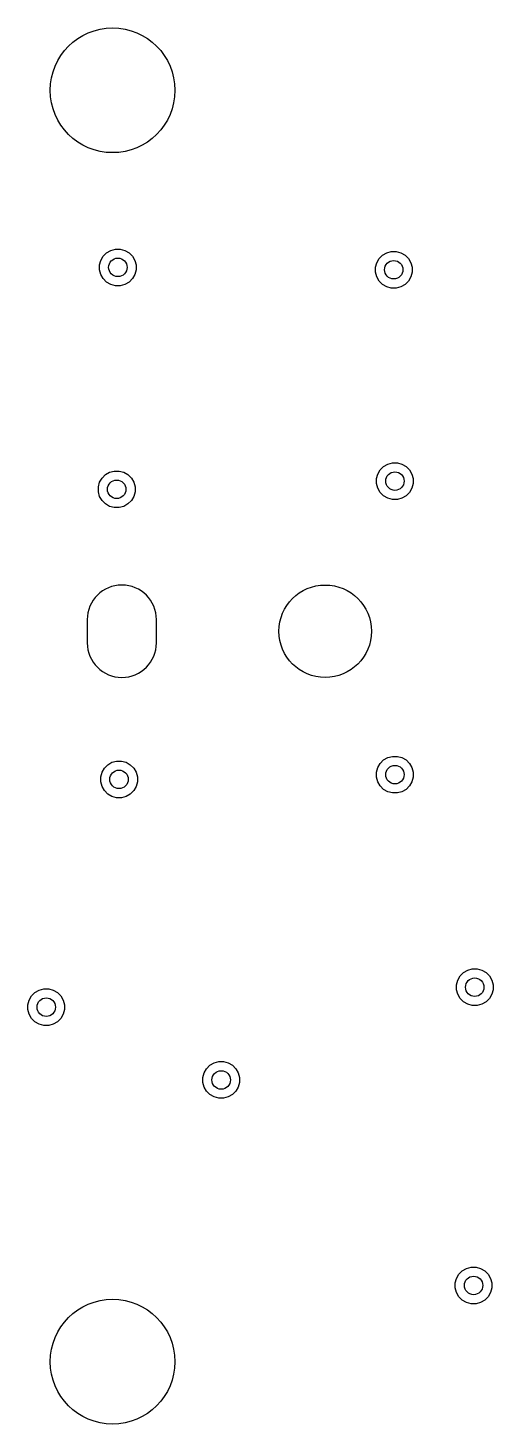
# Model space of a CAD drawing. Header units: inches. Extents: x 4.77 to 7.1, y -3.9 to -2.68.
# Drawn here: x 4.77 to 5.167, y -3.872 to -2.683 of the extents above; entities that cross this region are included whole.
import ezdxf

# ---------------------------------------------------------------- set-up
doc = ezdxf.new("R2010")
doc.units = ezdxf.units.IN
doc.header["$MEASUREMENT"] = 0
doc.layers.add('BLACK', color=250, linetype='CONTINUOUS')

msp = doc.modelspace()

# ---------------------------------------------------------------- linework, layer by layer
at = {"layer": 'BLACK', "linetype": 'CONTINUOUS'}
for p, q in [((4.8345, -2.8774), (4.8374, -2.8745)), ((4.8374, -2.8745), (4.841, -2.8725)), ((4.841, -2.8725), (4.8449, -2.8714)), ((4.8449, -2.8714), (4.8491, -2.8714)), ((4.8491, -2.8714), (4.853, -2.8725)), ((4.853, -2.8725), (4.8566, -2.8745)), ((4.8566, -2.8745), (4.8595, -2.8774)), ((5.0695, -2.8794), (5.0724, -2.8765)), ((5.0724, -2.8765), (5.076, -2.8745)), ((5.076, -2.8745), (5.0799, -2.8734)), ((5.0799, -2.8734), (5.0841, -2.8734)), ((5.0841, -2.8734), (5.088, -2.8745)), ((5.088, -2.8745), (5.0916, -2.8765)), ((5.0916, -2.8765), (5.0945, -2.8794)), ((4.8314, -2.8849), (4.8325, -2.881)), ((4.8314, -2.8891), (4.8314, -2.8849)), ((4.8325, -2.893), (4.8314, -2.8891)), ((4.8325, -2.881), (4.8345, -2.8774)), ((4.8595, -2.8774), (4.8615, -2.881)), ((4.8615, -2.881), (4.8626, -2.8849)), ((4.8626, -2.8891), (4.8615, -2.893)), ((4.8626, -2.8849), (4.8626, -2.8891)), ((5.0664, -2.8869), (5.0675, -2.883)), ((5.0664, -2.8911), (5.0664, -2.8869)), ((5.0675, -2.883), (5.0695, -2.8794)), ((5.0945, -2.8794), (5.0965, -2.883)), ((5.0965, -2.883), (5.0976, -2.8869)), ((5.0976, -2.8869), (5.0976, -2.8911)), ((4.8345, -2.8966), (4.8325, -2.893)), ((4.8374, -2.8995), (4.8345, -2.8966)), ((4.841, -2.9015), (4.8374, -2.8995)), ((4.8566, -2.8995), (4.853, -2.9015)), ((4.8595, -2.8966), (4.8566, -2.8995)), ((4.8615, -2.893), (4.8595, -2.8966)), ((5.0675, -2.895), (5.0664, -2.8911)), ((5.0695, -2.8986), (5.0675, -2.895)), ((5.0724, -2.9015), (5.0695, -2.8986)), ((5.0945, -2.8986), (5.0916, -2.9015)), ((5.0965, -2.895), (5.0945, -2.8986)), ((5.0976, -2.8911), (5.0965, -2.895)), ((4.8449, -2.9026), (4.841, -2.9015)), ((4.8491, -2.9026), (4.8449, -2.9026)), ((4.853, -2.9015), (4.8491, -2.9026)), ((5.076, -2.9035), (5.0724, -2.9015)), ((5.0799, -2.9046), (5.076, -2.9035)), ((5.0841, -2.9046), (5.0799, -2.9046)), ((5.088, -2.9035), (5.0841, -2.9046)), ((5.0916, -2.9015), (5.088, -2.9035)), ((5.0734, -3.0565), (5.077, -3.0545)), ((5.077, -3.0545), (5.0809, -3.0534)), ((5.0809, -3.0534), (5.0851, -3.0534)), ((5.0851, -3.0534), (5.089, -3.0545)), ((5.089, -3.0545), (5.0926, -3.0565)), ((4.8315, -3.07), (4.8335, -3.0664)), ((4.8335, -3.0664), (4.8364, -3.0635)), ((4.8364, -3.0635), (4.84, -3.0615)), ((4.84, -3.0615), (4.8439, -3.0604)), ((4.8439, -3.0604), (4.8481, -3.0604)), ((4.8481, -3.0604), (4.852, -3.0615)), ((4.852, -3.0615), (4.8556, -3.0635)), ((4.8556, -3.0635), (4.8585, -3.0664)), ((4.8585, -3.0664), (4.8605, -3.07)), ((5.0674, -3.0669), (5.0685, -3.063)), ((5.0674, -3.0711), (5.0674, -3.0669)), ((5.0685, -3.063), (5.0705, -3.0594)), ((5.0705, -3.0594), (5.0734, -3.0565)), ((5.0926, -3.0565), (5.0955, -3.0594)), ((5.0955, -3.0594), (5.0975, -3.063)), ((5.0975, -3.063), (5.0986, -3.0669)), ((5.0986, -3.0669), (5.0986, -3.0711)), ((4.8304, -3.0739), (4.8315, -3.07)), ((4.8304, -3.0781), (4.8304, -3.0739)), ((4.8315, -3.082), (4.8304, -3.0781)), ((4.8605, -3.07), (4.8616, -3.0739)), ((4.8616, -3.0781), (4.8605, -3.082)), ((4.8616, -3.0739), (4.8616, -3.0781)), ((5.0685, -3.075), (5.0674, -3.0711)), ((5.0705, -3.0786), (5.0685, -3.075)), ((5.0734, -3.0815), (5.0705, -3.0786)), ((5.0955, -3.0786), (5.0926, -3.0815)), ((5.0975, -3.075), (5.0955, -3.0786)), ((5.0986, -3.0711), (5.0975, -3.075)), ((4.8335, -3.0856), (4.8315, -3.082)), ((4.8364, -3.0885), (4.8335, -3.0856)), ((4.84, -3.0905), (4.8364, -3.0885)), ((4.8439, -3.0916), (4.84, -3.0905)), ((4.852, -3.0905), (4.8481, -3.0916)), ((4.8556, -3.0885), (4.852, -3.0905)), ((4.8585, -3.0856), (4.8556, -3.0885)), ((4.8605, -3.082), (4.8585, -3.0856)), ((5.077, -3.0835), (5.0734, -3.0815)), ((5.0809, -3.0846), (5.077, -3.0835)), ((5.0851, -3.0846), (5.0809, -3.0846)), ((5.089, -3.0835), (5.0851, -3.0846)), ((5.0926, -3.0815), (5.089, -3.0835)), ((4.8481, -3.0916), (4.8439, -3.0916)), ((4.8209, -3.187), (4.8209, -3.2067)), ((4.8209, -3.187), (4.8209, -3.2067)), ((4.8799, -3.2067), (4.8799, -3.187)), ((4.8799, -3.2067), (4.8799, -3.187)), ((5.0734, -3.3065), (5.077, -3.3045)), ((5.077, -3.3045), (5.0809, -3.3034)), ((5.0809, -3.3034), (5.0851, -3.3034)), ((5.0851, -3.3034), (5.089, -3.3045)), ((5.089, -3.3045), (5.0926, -3.3065)), ((4.8324, -3.3209), (4.8335, -3.317)), ((4.8335, -3.317), (4.8355, -3.3134)), ((4.8355, -3.3134), (4.8384, -3.3105)), ((4.8384, -3.3105), (4.842, -3.3085)), ((4.842, -3.3085), (4.8459, -3.3074)), ((4.8459, -3.3074), (4.8501, -3.3074)), ((4.8501, -3.3074), (4.854, -3.3085)), ((4.854, -3.3085), (4.8576, -3.3105)), ((4.8576, -3.3105), (4.8605, -3.3134)), ((4.8605, -3.3134), (4.8625, -3.317)), ((4.8625, -3.317), (4.8636, -3.3209)), ((5.0674, -3.3169), (5.0685, -3.313)), ((5.0674, -3.3211), (5.0674, -3.3169)), ((5.0685, -3.313), (5.0705, -3.3094)), ((5.0705, -3.3094), (5.0734, -3.3065)), ((5.0926, -3.3065), (5.0955, -3.3094)), ((5.0955, -3.3094), (5.0975, -3.313)), ((5.0975, -3.313), (5.0986, -3.3169)), ((5.0986, -3.3169), (5.0986, -3.3211)), ((4.8324, -3.3251), (4.8324, -3.3209)), ((4.8335, -3.329), (4.8324, -3.3251)), ((4.8355, -3.3326), (4.8335, -3.329)), ((4.8625, -3.329), (4.8605, -3.3326)), ((4.8636, -3.3251), (4.8625, -3.329)), ((4.8636, -3.3209), (4.8636, -3.3251)), ((5.0685, -3.325), (5.0674, -3.3211)), ((5.0705, -3.3286), (5.0685, -3.325)), ((5.0734, -3.3315), (5.0705, -3.3286)), ((5.0955, -3.3286), (5.0926, -3.3315)), ((5.0975, -3.325), (5.0955, -3.3286)), ((5.0986, -3.3211), (5.0975, -3.325)), ((4.8384, -3.3355), (4.8355, -3.3326)), ((4.842, -3.3375), (4.8384, -3.3355)), ((4.8459, -3.3386), (4.842, -3.3375)), ((4.8501, -3.3386), (4.8459, -3.3386)), ((4.854, -3.3375), (4.8501, -3.3386)), ((4.8576, -3.3355), (4.854, -3.3375)), ((4.8605, -3.3326), (4.8576, -3.3355)), ((5.077, -3.3335), (5.0734, -3.3315)), ((5.0809, -3.3346), (5.077, -3.3335)), ((5.0851, -3.3346), (5.0809, -3.3346)), ((5.089, -3.3335), (5.0851, -3.3346)), ((5.0926, -3.3315), (5.089, -3.3335)), ((5.1354, -3.4979), (5.1365, -3.494)), ((5.1365, -3.494), (5.1385, -3.4904)), ((5.1385, -3.4904), (5.1414, -3.4875)), ((5.1414, -3.4875), (5.145, -3.4855)), ((5.145, -3.4855), (5.1489, -3.4844)), ((5.1489, -3.4844), (5.1531, -3.4844)), ((5.1531, -3.4844), (5.157, -3.4855)), ((5.157, -3.4855), (5.1606, -3.4875)), ((5.1606, -3.4875), (5.1635, -3.4904)), ((5.1635, -3.4904), (5.1655, -3.494)), ((5.1655, -3.494), (5.1666, -3.4979)), ((4.7715, -3.511), (4.7735, -3.5074)), ((4.7735, -3.5074), (4.7764, -3.5045)), ((4.7764, -3.5045), (4.78, -3.5025)), ((4.78, -3.5025), (4.7839, -3.5014)), ((4.7839, -3.5014), (4.7881, -3.5014)), ((4.7881, -3.5014), (4.792, -3.5025)), ((4.792, -3.5025), (4.7956, -3.5045)), ((4.7956, -3.5045), (4.7985, -3.5074)), ((4.7985, -3.5074), (4.8005, -3.511)), ((5.1354, -3.5021), (5.1354, -3.4979)), ((5.1365, -3.506), (5.1354, -3.5021)), ((5.1385, -3.5096), (5.1365, -3.506)), ((5.1655, -3.506), (5.1635, -3.5096)), ((5.1666, -3.5021), (5.1655, -3.506)), ((5.1666, -3.4979), (5.1666, -3.5021)), ((4.7704, -3.5149), (4.7715, -3.511)), ((4.7704, -3.5191), (4.7704, -3.5149)), ((4.7715, -3.523), (4.7704, -3.5191)), ((4.8005, -3.511), (4.8016, -3.5149)), ((4.8016, -3.5191), (4.8005, -3.523)), ((4.8016, -3.5149), (4.8016, -3.5191)), ((5.1414, -3.5125), (5.1385, -3.5096)), ((5.145, -3.5145), (5.1414, -3.5125)), ((5.1489, -3.5156), (5.145, -3.5145)), ((5.1531, -3.5156), (5.1489, -3.5156)), ((5.157, -3.5145), (5.1531, -3.5156)), ((5.1606, -3.5125), (5.157, -3.5145)), ((5.1635, -3.5096), (5.1606, -3.5125)), ((4.7735, -3.5266), (4.7715, -3.523)), ((4.7764, -3.5295), (4.7735, -3.5266)), ((4.78, -3.5315), (4.7764, -3.5295)), ((4.7956, -3.5295), (4.792, -3.5315)), ((4.7985, -3.5266), (4.7956, -3.5295)), ((4.8005, -3.523), (4.7985, -3.5266)), ((4.7839, -3.5326), (4.78, -3.5315)), ((4.7881, -3.5326), (4.7839, -3.5326)), ((4.792, -3.5315), (4.7881, -3.5326)), ((4.9225, -3.5694), (4.9254, -3.5665)), ((4.9254, -3.5665), (4.929, -3.5645)), ((4.929, -3.5645), (4.9329, -3.5634)), ((4.9329, -3.5634), (4.9371, -3.5634)), ((4.9371, -3.5634), (4.941, -3.5645)), ((4.941, -3.5645), (4.9446, -3.5665)), ((4.9446, -3.5665), (4.9475, -3.5694)), ((4.9194, -3.5769), (4.9205, -3.573)), ((4.9194, -3.5811), (4.9194, -3.5769)), ((4.9205, -3.573), (4.9225, -3.5694)), ((4.9475, -3.5694), (4.9495, -3.573)), ((4.9495, -3.573), (4.9506, -3.5769)), ((4.9506, -3.5769), (4.9506, -3.5811)), ((4.9205, -3.585), (4.9194, -3.5811)), ((4.9225, -3.5886), (4.9205, -3.585)), ((4.9254, -3.5915), (4.9225, -3.5886)), ((4.9475, -3.5886), (4.9446, -3.5915)), ((4.9495, -3.585), (4.9475, -3.5886)), ((4.9506, -3.5811), (4.9495, -3.585)), ((4.929, -3.5935), (4.9254, -3.5915)), ((4.9329, -3.5946), (4.929, -3.5935)), ((4.9371, -3.5946), (4.9329, -3.5946)), ((4.941, -3.5935), (4.9371, -3.5946)), ((4.9446, -3.5915), (4.941, -3.5935)), ((5.1355, -3.748), (5.1375, -3.7444)), ((5.1375, -3.7444), (5.1404, -3.7415)), ((5.1404, -3.7415), (5.144, -3.7395)), ((5.144, -3.7395), (5.1479, -3.7384)), ((5.1479, -3.7384), (5.1521, -3.7384)), ((5.1521, -3.7384), (5.156, -3.7395)), ((5.156, -3.7395), (5.1596, -3.7415)), ((5.1596, -3.7415), (5.1625, -3.7444)), ((5.1625, -3.7444), (5.1645, -3.748)), ((5.1344, -3.7519), (5.1355, -3.748)), ((5.1344, -3.7561), (5.1344, -3.7519)), ((5.1355, -3.76), (5.1344, -3.7561)), ((5.1645, -3.748), (5.1656, -3.7519)), ((5.1656, -3.7561), (5.1645, -3.76)), ((5.1656, -3.7519), (5.1656, -3.7561)), ((5.1375, -3.7636), (5.1355, -3.76)), ((5.1404, -3.7665), (5.1375, -3.7636)), ((5.144, -3.7685), (5.1404, -3.7665)), ((5.1479, -3.7696), (5.144, -3.7685)), ((5.156, -3.7685), (5.1521, -3.7696)), ((5.1596, -3.7665), (5.156, -3.7685)), ((5.1625, -3.7636), (5.1596, -3.7665)), ((5.1645, -3.76), (5.1625, -3.7636)), ((5.1521, -3.7696), (5.1479, -3.7696))]:
    msp.add_line(p, q, dxfattribs=at)
at = {"layer": 'BLACK'}
for centre, radius in [((4.8425, -2.7362), 0.0531), ((4.8425, -2.7362), 0.0531), ((4.847, -2.887), 0.00787), ((5.082, -2.889), 0.00787), ((5.083, -3.069), 0.00787), ((4.846, -3.076), 0.00787), ((5.0236, -3.1969), 0.0394), ((5.0236, -3.1969), 0.0394), ((4.848, -3.323), 0.00787), ((5.083, -3.319), 0.00787), ((5.151, -3.5), 0.00787), ((4.786, -3.517), 0.00787), ((4.935, -3.579), 0.00787), ((5.15, -3.754), 0.00787), ((4.8425, -3.8189), 0.0531), ((4.8425, -3.8189), 0.0531)]:
    msp.add_circle(centre, radius, dxfattribs=at)
for centre, start, end in [((4.8504, -3.187), 0, 180), ((4.8504, -3.187), 0, 180), ((4.8504, -3.2067), 180, 360), ((4.8504, -3.2067), 180, 360)]:
    msp.add_arc(centre, 0.0295, start, end, dxfattribs=at)
at = {"layer": 'WHITE'}
for centre in [(4.847, -2.887), (5.082, -2.889), (5.083, -3.069), (4.846, -3.076), (4.848, -3.323), (5.083, -3.319), (5.151, -3.5), (4.786, -3.517), (4.935, -3.579), (5.15, -3.754)]:
    msp.add_circle(centre, 0.00787, dxfattribs=at)

doc.saveas('drawing.dxf')
